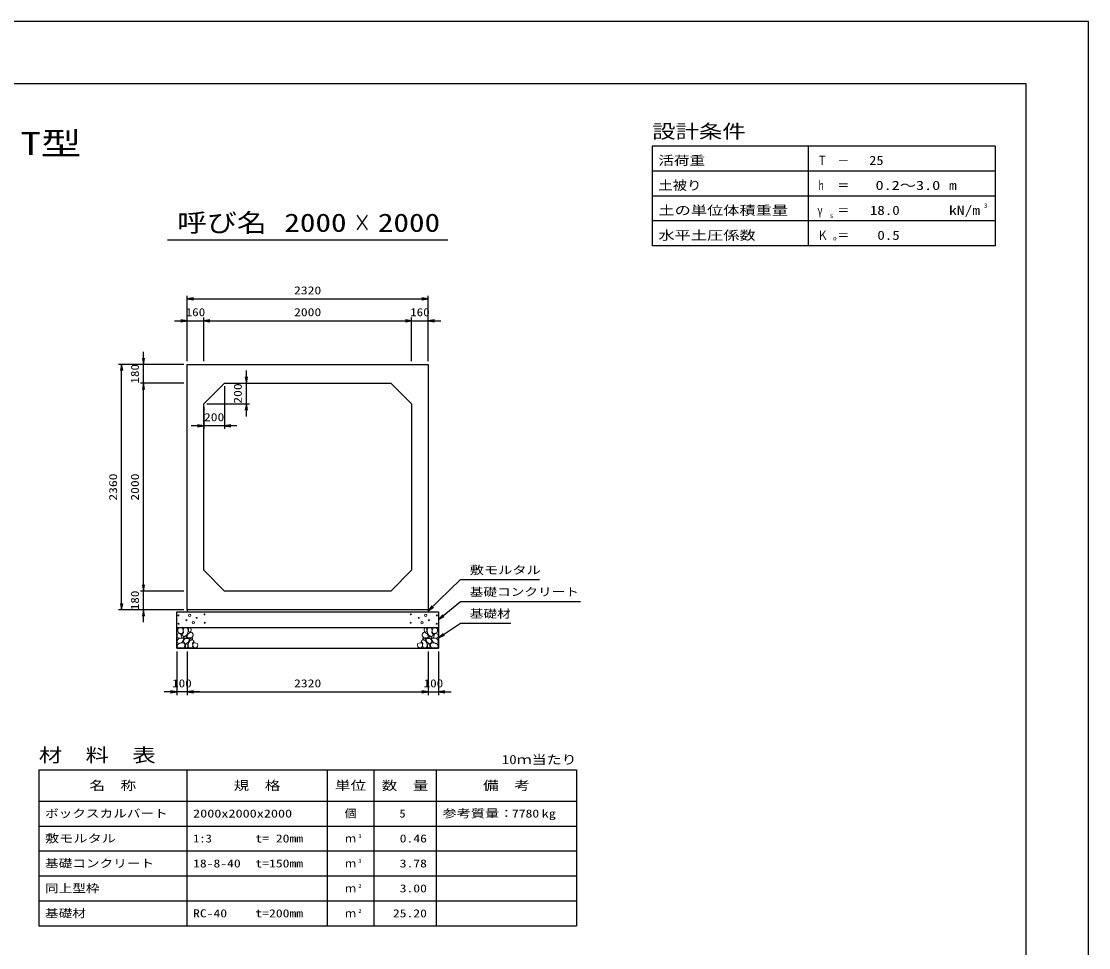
# Model space of a CAD drawing. Units: millimetres at full size. Extents: x 0 to 25230, y 0 to 17820.
# Drawn here: x 14960 to 25230, y 8910 to 17820 of the extents above; entities that cross this region are included whole.
import ezdxf
from ezdxf.enums import TextEntityAlignment as Align

# ---------------------------------------------------------------- set-up
doc = ezdxf.new("R2010")
doc.units = ezdxf.units.MM
for name, color, linetype, lineweight in [('D-DCR-HCHn', 4, 'Continuous', 9), ('D-MTR-FRAM', 7, 'Continuous', 25), ('D-MTR-LINE', 7, 'Continuous', 25), ('D-STR-DIM', 7, 'Continuous', 25), ('D-STR-STRn', 1, 'Continuous', 25), ('D-STR-TXT', 7, 'Continuous', 25), ('D-TTL', 2, 'Continuous', 25), ('D-TTL-FRAM', 2, 'Continuous', 25), ('D-TTL-LINE', 7, 'Continuous', 25), ('D-TTL-TXT', 7, 'Continuous', 25)]:
    doc.layers.add(name, color=color, linetype=linetype, lineweight=lineweight)
doc.layers.add('D-MTR', color=7, linetype='Continuous')
doc.layers.add('D-MTR-TXT', color=7, linetype='Continuous')
doc.styles.add('ＭＳ ゴシック', font='')
doc.styles.get('ＭＳ ゴシック').set_extended_font_data('MS Gothic')

# ---------------------------------------------------------------- blocks, each defined once
blk = doc.blocks.new('open_arrow')
at = {"color": 0, "linetype": 'Continuous', "lineweight": -2}
blk.add_lwpolyline([(7.5, 1.25), (0, 0), (7.5, -1.25)], dxfattribs=at)

msp = doc.modelspace()

# ---------------------------------------------------------------- linework, layer by layer
at = {"layer": 'D-DCR-HCHn'}
for points in [[(16462.281, 11923.808), (16455.346, 11903.005), (16464.592, 11889.136), (16487.707, 11886.824), (16503.488, 11893.599), (16496.952, 11909.939), (16501.575, 11919.185), (16492.33, 11928.431), (16478.461, 11933.053)], [(16506.198, 11981.594), (16485.395, 11986.217), (16466.904, 11976.971), (16464.592, 11956.168), (16469.215, 11939.988), (16492.33, 11933.053), (16508.51, 11933.053), (16515.444, 11944.611), (16515.444, 11970.037)], [(16524.69, 11983.906), (16517.756, 11963.102), (16520.067, 11939.988), (16503.887, 11914.562), (16524.69, 11903.005), (16547.805, 11914.562), (16561.673, 11933.053), (16566.296, 11963.102), (16561.673, 11979.283), (16547.805, 11986.217)], [(16563.985, 11928.431), (16552.427, 11900.693), (16561.673, 11889.136), (16589.411, 11889.136), (16600.968, 11893.759), (16612.525, 11909.939), (16612.525, 11923.808), (16600.968, 11942.299), (16587.099, 11944.611)], [(16568.608, 11979.283), (16568.608, 11951.545), (16580.165, 11944.611), (16591.722, 11951.545), (16594.034, 11967.725), (16591.722, 11981.594), (16575.542, 11986.217)], [(18866.015, 11928.431), (18877.573, 11900.693), (18868.327, 11889.136), (18840.589, 11889.136), (18829.032, 11893.759), (18817.475, 11909.939), (18817.475, 11923.808), (18829.032, 11942.299), (18842.901, 11944.611)], [(18861.392, 11979.283), (18861.392, 11951.545), (18849.835, 11944.611), (18838.278, 11951.545), (18835.966, 11967.725), (18838.278, 11981.594), (18854.458, 11986.217)], [(18905.31, 11983.906), (18912.244, 11963.102), (18909.933, 11939.988), (18926.113, 11914.562), (18905.31, 11903.005), (18882.195, 11914.562), (18868.327, 11933.053), (18863.704, 11963.102), (18868.327, 11979.283), (18882.195, 11986.217)], [(18923.802, 11981.594), (18944.605, 11986.217), (18963.096, 11976.971), (18965.408, 11956.168), (18960.785, 11939.988), (18937.67, 11933.053), (18921.49, 11933.053), (18914.556, 11944.611), (18914.556, 11970.037)], [(18967.719, 11923.808), (18974.654, 11903.005), (18965.408, 11889.136), (18942.293, 11886.824), (18926.512, 11893.599), (18933.048, 11909.939), (18928.425, 11919.185), (18937.67, 11928.431), (18951.539, 11933.053)], [(16506.155, 11847.009), (16523.277, 11872.692), (16521.137, 11879.112), (16497.594, 11885.533), (16476.192, 11883.393), (16461.21, 11870.551), (16459.07, 11855.57), (16461.21, 11840.588), (16478.332, 11836.308)], [(16514.716, 11793.503), (16529.698, 11799.924), (16533.978, 11821.326), (16525.417, 11836.308), (16510.435, 11840.588), (16491.173, 11838.448), (16469.771, 11829.887), (16459.07, 11817.045), (16459.07, 11802.064), (16465.49, 11793.503), (16491.173, 11795.643)], [(16529.313, 11903.005), (16517.756, 11893.759), (16522.379, 11886.824), (16538.559, 11886.824), (16545.493, 11889.136), (16550.116, 11898.382), (16543.182, 11905.316)], [(16566.082, 11847.009), (16576.783, 11872.692), (16568.222, 11883.393), (16542.539, 11883.393), (16531.838, 11879.112), (16521.137, 11864.131), (16521.137, 11851.289), (16531.838, 11834.167), (16544.679, 11832.027)], [(16561.801, 11799.924), (16561.801, 11825.606), (16551.1, 11832.027), (16540.399, 11825.606), (16538.259, 11810.625), (16540.399, 11797.783), (16555.381, 11793.503)], [(16602.466, 11795.643), (16608.886, 11814.905), (16606.746, 11836.308), (16621.728, 11859.85), (16602.466, 11870.551), (16581.063, 11859.85), (16568.222, 11842.728), (16563.941, 11814.905), (16568.222, 11799.924), (16581.063, 11793.503)], [(16598.185, 11870.551), (16608.886, 11879.112), (16604.606, 11885.533), (16589.624, 11885.533), (16583.204, 11883.393), (16578.923, 11874.832), (16585.344, 11868.411)], [(16619.588, 11797.783), (16638.85, 11793.503), (16655.972, 11802.064), (16658.112, 11821.326), (16653.831, 11836.308), (16632.429, 11842.728), (16617.447, 11842.728), (16611.027, 11832.027), (16611.027, 11808.484)], [(18810.412, 11797.783), (18791.15, 11793.503), (18774.028, 11802.064), (18771.888, 11821.326), (18776.169, 11836.308), (18797.571, 11842.728), (18812.553, 11842.728), (18818.973, 11832.027), (18818.973, 11808.484)], [(18827.534, 11795.643), (18821.114, 11814.905), (18823.254, 11836.308), (18808.272, 11859.85), (18827.534, 11870.551), (18848.937, 11859.85), (18861.778, 11842.728), (18866.059, 11814.905), (18861.778, 11799.924), (18848.937, 11793.503)], [(18831.815, 11870.551), (18821.114, 11879.112), (18825.394, 11885.533), (18840.376, 11885.533), (18846.796, 11883.393), (18851.077, 11874.832), (18844.656, 11868.411)], [(18863.918, 11847.009), (18853.217, 11872.692), (18861.778, 11883.393), (18887.461, 11883.393), (18898.162, 11879.112), (18908.863, 11864.131), (18908.863, 11851.289), (18898.162, 11834.167), (18885.321, 11832.027)], [(18868.199, 11799.924), (18868.199, 11825.606), (18878.9, 11832.027), (18889.601, 11825.606), (18891.741, 11810.625), (18889.601, 11797.783), (18874.619, 11793.503)], [(18900.687, 11903.005), (18912.244, 11893.759), (18907.621, 11886.824), (18891.441, 11886.824), (18884.507, 11889.136), (18879.884, 11898.382), (18886.818, 11905.316)], [(18915.284, 11793.503), (18900.302, 11799.924), (18896.022, 11821.326), (18904.583, 11836.308), (18919.565, 11840.588), (18938.827, 11838.448), (18960.229, 11829.887), (18970.93, 11817.045), (18970.93, 11802.064), (18964.51, 11793.503), (18938.827, 11795.643)], [(18923.845, 11847.009), (18906.723, 11872.692), (18908.863, 11879.112), (18932.406, 11885.533), (18953.808, 11883.393), (18968.79, 11870.551), (18970.93, 11855.57), (18968.79, 11840.588), (18951.668, 11836.308)]]:
    msp.add_lwpolyline(points, close=True, dxfattribs=at)
for centre, radius in [((16722.197, 12115.221), 4.5), ((18707.803, 12115.221), 4.5), ((16471.091, 12106.145), 4.5), ((16472.803, 12025.879), 4.5), ((16548.437, 12058.641), 4.5), ((16580.004, 12106.145), 11.25), ((16614.996, 12034.955), 11.25), ((16646.563, 12082.459), 4.5), ((16723.909, 12034.955), 4.5), ((18706.091, 12034.955), 4.5), ((18783.437, 12082.459), 4.5), ((18815.004, 12034.955), 11.25), ((18849.996, 12106.145), 11.25), ((18881.563, 12058.641), 4.5), ((18957.197, 12025.879), 4.5), ((18958.909, 12106.145), 4.5)]:
    msp.add_circle(centre, radius, dxfattribs=at)
at = {"layer": 'D-MTR-FRAM'}
for p, q in [((15127.5, 10620), (20302.5, 10620)), ((15127.5, 10620), (15127.5, 9120)), ((20302.5, 10620), (20302.5, 9120)), ((15127.5, 9120), (20302.5, 9120))]:
    msp.add_line(p, q, dxfattribs=at)
at = {"layer": 'D-MTR-LINE'}
for p, q in [((16552.5, 10620), (16552.5, 9120)), ((17902.5, 10620), (17902.5, 9120)), ((18352.5, 10620), (18352.5, 9120)), ((18952.5, 10620), (18952.5, 9120)), ((15127.5, 10320), (20302.5, 10320)), ((15127.5, 10080), (20302.5, 10080)), ((15127.5, 9840), (20302.5, 9840)), ((15127.5, 9600), (20302.5, 9600)), ((15127.5, 9360), (20302.5, 9360))]:
    msp.add_line(p, q, dxfattribs=at)
at = {"layer": 'D-STR-DIM'}
for p, q in [((16555, 14550), (16555, 15180)), ((16555, 15150), (18875, 15150)), ((18875, 14550), (18875, 15180)), ((16435, 14940), (16835, 14940)), ((16555, 14550), (16555, 14970)), ((16715, 14550), (16715, 14970)), ((16715, 14550), (16715, 14970)), ((16715, 14940), (18715, 14940)), ((18595, 14940), (18995, 14940)), ((18715, 14550), (18715, 14970)), ((18715, 14550), (18715, 14970)), ((18875, 14550), (18875, 14970)), ((16135, 14220), (16135, 14640)), ((16525, 14520), (15895, 14520)), ((15925, 12160), (15925, 14520)), ((16525, 14520), (16105, 14520)), ((17125, 14020), (17125, 14460)), ((16525, 14340), (16105, 14340)), ((16525, 14340), (16105, 14340)), ((16135, 12340), (16135, 14340)), ((16915, 14310), (16915, 13900)), ((16945, 14340), (17155, 14340)), ((16715, 14110), (16715, 13900)), ((16745, 14140), (17155, 14140)), ((17035, 13930), (16595, 13930)), ((16135, 12040), (16135, 12460)), ((16525, 12340), (16105, 12340)), ((16525, 12340), (16105, 12340)), ((16525, 12160), (15895, 12160)), ((16525, 12160), (16105, 12160)), ((16455, 11760), (16455, 11340)), ((16555, 11760), (16555, 11340)), ((16555, 11760), (16555, 11340)), ((18875, 11760), (18875, 11340)), ((18875, 11760), (18875, 11340)), ((18975, 11760), (18975, 11340)), ((16675, 11370), (16335, 11370)), ((16555, 11370), (18875, 11370)), ((18755, 11370), (19095, 11370))]:
    msp.add_line(p, q, dxfattribs=at)
at = {"layer": 'D-STR-STRn'}
for p, q in [((16555, 14520), (18875, 14520)), ((16555, 12160), (16555, 14520)), ((18875, 14520), (18875, 12160)), ((16915, 14340), (16715, 14140)), ((16915, 14340), (18515, 14340)), ((18715, 14140), (18515, 14340)), ((16715, 12540), (16715, 14140)), ((18715, 14140), (18715, 12540)), ((16715, 12540), (16915, 12340)), ((18515, 12340), (18715, 12540)), ((18515, 12340), (16915, 12340)), ((16455, 11790), (16455, 12140)), ((16455, 12140), (18975, 12140)), ((18875, 12160), (16555, 12160)), ((16555, 12160), (16555, 12140)), ((18875, 12160), (18875, 12140)), ((18975, 12140), (18975, 11790)), ((16455, 11990), (18975, 11990)), ((16455, 11790), (18975, 11790))]:
    msp.add_line(p, q, dxfattribs=at)
at = {"layer": 'D-STR-TXT'}
for points in [[(18875, 12150), (19185, 12450), (19245, 12450), (19944.975, 12450)], [(18975, 12065), (19185, 12240), (19245, 12240), (20340.457, 12240)], [(18975, 11890), (19185, 12030), (19245, 12030), (19669.416, 12030)]]:
    msp.add_lwpolyline(points, dxfattribs=at)
at = {"layer": 'D-TTL'}
for points in [[(0, 0), (25230, 0), (25230, 17820), (0, 17820)], [(600, 600), (24630, 600), (24630, 17220), (600, 17220)]]:
    msp.add_lwpolyline(points, close=True, dxfattribs=at)
at = {"layer": 'D-TTL-FRAM'}
for p, q in [((24330, 16620), (21030, 16620)), ((21030, 16620), (21030, 15660)), ((24330, 16620), (24330, 15660)), ((24330, 15660), (21030, 15660))]:
    msp.add_line(p, q, dxfattribs=at)
at = {"layer": 'D-TTL-LINE'}
for p, q in [((22530, 16620), (22530, 15660)), ((24330, 16380), (21030, 16380)), ((24330, 16140), (21030, 16140)), ((24330, 15900), (21030, 15900))]:
    msp.add_line(p, q, dxfattribs=at)
at = {"layer": 'D-TTL-TXT'}
msp.add_line((16365, 15720), (19065, 15720), dxfattribs=at)

# ---------------------------------------------------------------- block references
at = {"layer": 'D-STR-DIM', "xscale": 8, "yscale": 8}
for p in [(16555, 15150), (16715, 14940), (16715, 14940), (18875, 14940), (16915, 13930), (16555, 11370), (16555, 11370), (18975, 11370)]:
    msp.add_blockref('open_arrow', p, dxfattribs=at)
for p, rotation in [((18875, 15150), 180), ((16555, 14940), 180), ((18715, 14940), 180), ((18715, 14940), 180), ((15925, 14520), 270), ((16135, 14520), 90), ((17125, 14340), 90), ((16135, 14340), 270), ((16135, 14340), 270), ((17125, 14140), 270), ((16715, 13930), 180), ((16135, 12340), 90), ((16135, 12340), 90), ((15925, 12160), 90), ((16135, 12160), 270), ((16455, 11370), 180), ((18875, 11370), 180), ((18875, 11370), 180)]:
    msp.add_blockref('open_arrow', p, dxfattribs=dict(at, rotation=rotation))
at = {"layer": 'D-STR-TXT', "xscale": 8, "yscale": 8}
for p, rotation in [((18875, 12150), 44.1), ((18975, 12065), 39.8), ((18975, 11890), 33.7)]:
    msp.add_blockref('open_arrow', p, dxfattribs=dict(at, rotation=rotation))

# ---------------------------------------------------------------- texts
at = {"layer": 'D-MTR', "style": 'ＭＳ ゴシック', "width": 1.25}
msp.add_text('材\u3000料\u3000表', height=132, dxfattribs=at).set_placement((15127.5, 10656), align=Align.BOTTOM_LEFT)
at = {"layer": 'D-MTR', "style": 'ＭＳ ゴシック', "width": 1.2}
msp.add_text('10ｍ当たり', height=87.98, dxfattribs=at).set_placement((20302.5, 10649), align=Align.BOTTOM_RIGHT)
at = {"layer": 'D-MTR-TXT', "style": 'ＭＳ ゴシック'}
for s, height, width, p in [('名\u3000称', 87.98, 1.25, (15840, 10470)), ('規\u3000格', 87.98, 1.25, (17227.5, 10470)), ('単位', 87.98, 1.25, (18127.5, 10470)), ('数\u3000量', 87.98, 1.25, (18652.5, 10470)), ('備\u3000考', 87.98, 1.25, (19627.5, 10470)), ('個', 76.98, 1.1, (18127.5, 10200))]:
    msp.add_text(s, height=height, dxfattribs=dict(at, width=width)).set_placement(p, align=Align.MIDDLE_CENTER)
for s, width, p in [('ボックスカルバート', 1.25, (15187.5, 10200)), ('2000x2000x2000', 1.3, (16612.5, 10200)), ('参考質量：    kg', 1.3, (19012.5, 10200)), ('敷モルタル', 1.3, (15187.5, 9960)), ('1:3', 1.15, (16612.5, 9960)), ('t= 20mm', 1.25, (17212.5, 9960)), ('基礎コンクリート', 1.25, (15187.5, 9720)), ('18-8-40', 1.25, (16612.5, 9720)), ('t=150mm', 1.25, (17212.5, 9720)), ('同上型枠', 1.25, (15187.5, 9480)), ('基礎材', 1.25, (15187.5, 9240)), ('RC-40', 1.25, (16612.5, 9240)), ('t=200mm', 1.25, (17212.5, 9240))]:
    msp.add_text(s, height=76.98, dxfattribs=dict(at, width=width)).set_placement(p, align=Align.MIDDLE_LEFT)
for s, width, p in [('5', 1.15, (18657.83, 10200)), ('7780', 1.25, (19942.5, 10200)), ('0.46', 1.25, (18862.5, 9960)), ('3.78', 1.25, (18862.5, 9720)), ('3.00', 1.25, (18862.5, 9480)), ('25.20', 1.25, (18862.5, 9240))]:
    msp.add_text(s, height=76.98, dxfattribs=dict(at, width=width)).set_placement(p, align=Align.MIDDLE_RIGHT)
for p in [(18127.5, 9960), (18127.5, 9720), (18127.5, 9480), (18127.5, 9240)]:
    msp.add_text('ｍ', height=76.98, dxfattribs=at).set_placement(p, align=Align.MIDDLE_CENTER)
at = {"layer": 'D-MTR-TXT', "style": 'ＭＳ ゴシック', "width": 1.15}
for s, p in [('3', (18202.5, 9953)), ('3', (18202.5, 9713)), ('2', (18202.5, 9473)), ('2', (18202.5, 9233))]:
    msp.add_text(s, height=38.49, dxfattribs=at).set_placement(p, align=Align.BOTTOM_LEFT)
at = {"layer": 'D-STR-DIM', "style": 'ＭＳ ゴシック'}
for s, width, p in [('2320', 1.25, (17715, 15232.5)), ('160', 1.2, (16635, 15022.5)), ('2000', 1.25, (17715, 15022.5)), ('160', 1.2, (18795, 15022.5)), ('200', 1.25, (16815, 14012.5)), ('100', 1.2, (16505, 11452.5)), ('2320', 1.25, (17715, 11452.5)), ('100', 1.2, (18925, 11452.5))]:
    msp.add_text(s, height=76.98, dxfattribs=dict(at, width=width)).set_placement(p, align=Align.MIDDLE_CENTER)
for s, width, p in [('180', 1.2, (16052.5, 14430)), ('200', 1.25, (17042.5, 14240)), ('2360', 1.25, (15842.5, 13340)), ('2000', 1.25, (16052.5, 13340)), ('180', 1.2, (16052.5, 12250))]:
    msp.add_text(s, height=76.98, rotation=90, dxfattribs=dict(at, width=width)).set_placement(p, align=Align.MIDDLE_CENTER)
at = {"layer": 'D-STR-TXT', "style": 'ＭＳ ゴシック'}
for s, width, p in [('敷モルタル', 1.3, (19275, 12480)), ('基礎コンクリート', 1.25, (19275, 12270)), ('基礎材', 1.25, (19275, 12060))]:
    msp.add_text(s, height=76.98, dxfattribs=dict(at, width=width)).set_placement(p, align=Align.BOTTOM_LEFT)
at = {"layer": 'D-TTL-TXT', "style": 'ＭＳ ゴシック'}
for s, height, width, p in [('設計条件', 132, 1.25, (21030, 16656)), ('活荷重', 87.98, 1.25, (21090, 16412)), ('Ｔ', 87.98, 0.75, (22620, 16412)), ('－', 87.98, 0.95, (22812, 16412)), ('土被り', 87.98, 1.15, (21090, 16172)), ('ｈ', 87.98, 0.6, (22620, 16172)), ('＝', 87.98, 0.95, (22812, 16172)), ('m', 87.98, 1.25, (23886, 16172)), ('土の単位体積重量', 87.98, 1.3, (21090, 15932)), ('γ', 87.98, 0.75, (22620, 15932)), ('＝', 87.98, 0.95, (22812, 15932)), ('kN/m', 87.98, 1.25, (23886, 15932)), ('3', 43.99, 1.15, (24222, 16012)), ('s', 43.99, 1.15, (22740, 15916)), ('水平土圧係数', 87.98, 1.3, (21090, 15692)), ('Ｋ', 87.98, 0.85, (22620, 15692)), ('o', 43.99, 1.2, (22770, 15700)), ('＝', 87.98, 0.95, (22812, 15692))]:
    msp.add_text(s, height=height, dxfattribs=dict(at, width=width)).set_placement(p, align=Align.BOTTOM_LEFT)
for s, height, width, p in [('DCJボックスカルバート K型・T型', 219.9, 1.3, (12615, 16470)), ('呼び名', 176, 1.2, (16890, 15742.5)), ('2000', 176, 1.25, (17790, 15742.5)), ('×', 176, 0.7, (18240, 15742.5)), ('2000', 176, 1.25, (18690, 15742.5))]:
    msp.add_text(s, height=height, dxfattribs=dict(at, width=width)).set_placement(p, align=Align.BOTTOM_CENTER)
for s, width, p in [('25', 1.15, (23256.061, 16412)), ('0.2～3.0', 1.3, (23801.848, 16172)), ('18.0', 1.2, (23412, 15932)), ('0.5', 1.2, (23412, 15692))]:
    msp.add_text(s, height=87.98, dxfattribs=dict(at, width=width)).set_placement(p, align=Align.BOTTOM_RIGHT)

doc.saveas('drawing.dxf')
